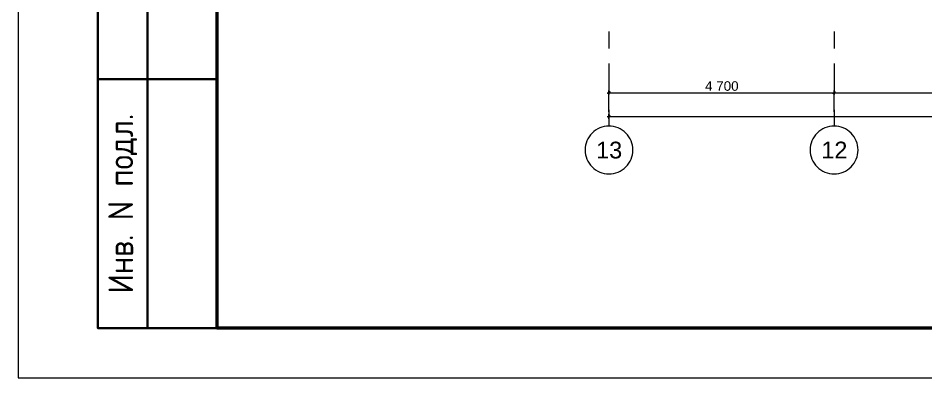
# Model space of a CAD drawing. Header units: millimetres. Extents: x 1499747 to 4230374, y -28481 to 441852.
# Drawn here: x 4091830 to 4110778, y 351570 to 359082 of the extents above; entities that cross this region are included whole.
import ezdxf
from ezdxf.enums import TextEntityAlignment as Align

# ---------------------------------------------------------------- set-up
doc = ezdxf.new("R2010")
doc.units = ezdxf.units.MM
doc.header["$MEASUREMENT"] = 0
doc.layers.add('Чертеж и Рисунок', color=7, linetype='Continuous')
doc.styles.add('РЎР“Р•РќР•Р\xa0Р\x98Р\xa0_РЎРўР\x98Р›Р¬_2', font='')
doc.styles.add('СПДС', font='isocpeur.ttf', dxfattribs={"width": 0.9})
doc.styles.get('РЎР“Р•РќР•Р\xa0Р\x98Р\xa0_РЎРўР\x98Р›Р¬_2').set_extended_font_data('GOST Common', italic=True)

# ---------------------------------------------------------------- blocks, each defined once
blk = doc.blocks.new('*U32')
at = {"lineweight": 0}
blk.add_lwpolyline([(-415, -5), (5, -5), (5, 292), (-415, 292)], close=True, dxfattribs=at)
at = {"color": 0, "linetype": 'Continuous', "lineweight": 50}
blk.add_lwpolyline([(-395, 287), (0, 287), (0, 0), (-395, 0)], close=True, dxfattribs=at)
at = {"lineweight": 35}
for points in [[(-395, 85), (-407, 85), (-407, 0), (-395, 0)], [(-402, 0), (-402, 85)], [(-395, 25), (-407, 25)]]:
    blk.add_lwpolyline(points, dxfattribs=at)
at = {"lineweight": -2, "insert": (-404.5, 12.504), "char_height": 2.5, "width": 24.9913, "attachment_point": 5, "rotation": 90, "style": 'СПДС'}
blk.add_mtext('Инв. N подл.', dxfattribs=at)
at = {"style": 'СПДС'}
for tag, p in [('ШИФР_ПРОЕКТА_ЛИСТ2', (-65, 7.5)), ('ЛИСТ_второй', (-5, 5))]:
    blk.add_attdef(tag, text='', height=2.5, dxfattribs=at).set_placement(p, align=Align.MIDDLE_CENTER)

msp = doc.modelspace()

# ---------------------------------------------------------------- linework, layer by layer
at = {"layer": 'Чертеж и Рисунок', "color": 8, "linetype": 'Continuous', "lineweight": 15}
for points in [[(4104162.66844, 358802.04858), (4104162.66844, 358449.24804)], [(4108862.70562, 358802.04858), (4108862.70562, 358449.24804)], [(4104162.66844, 358131.74756), (4104162.66844, 357828.34709)], [(4108862.70562, 358131.74756), (4108862.70562, 357828.34709)], [(4104162.66844, 357828.34709), (4104162.66844, 357487.14657)], [(4108862.70562, 357828.34709), (4108862.70562, 357487.14657)], [(4104162.66844, 357169.64609), (4104162.66844, 356828.34557)], [(4108862.70562, 357169.64609), (4108862.70562, 356828.34557)]]:
    msp.add_lwpolyline(points, dxfattribs=at)
at = {"layer": 'Чертеж и Рисунок', "color": 7, "linetype": 'Continuous', "lineweight": 5}
for points in [[(4104162.66844, 357128.34602), (4104162.66844, 357569.4467)], [(4108862.70562, 357128.34602), (4108862.70562, 357569.4467)], [(4104125.16838, 357522.54663), (4104162.66844, 357522.54663)], [(4104187.66848, 357547.54666), (4104137.6684, 357497.54659)], [(4104162.66844, 357522.54663), (4108862.70562, 357522.54663)], [(4108887.70566, 357547.54666), (4108837.70558, 357497.54659)], [(4108862.70562, 357522.54663), (4113562.7128, 357522.54663)], [(4104125.16838, 357029.04587), (4104162.66844, 357029.04587)], [(4104187.66848, 357054.04591), (4104137.6684, 357004.04583)], [(4104162.66844, 356982.1458), (4104162.66844, 357075.84594)], [(4104162.66844, 357029.04587), (4155962.77758, 357029.04587)]]:
    msp.add_lwpolyline(points, dxfattribs=at)
at = {"layer": 'Чертеж и Рисунок', "color": 8, "linetype": 'Continuous', "lineweight": 15}
for points in [[(4104662.6692, 356328.3448, 0.4142135624), (4104162.66844, 356828.34557, 0.4142135624), (4103662.66767, 356328.3448, 0.4142135624), (4104162.66844, 355828.34404, 0.4142135624)], [(4109362.70638, 356328.3448, 0.4142135624), (4108862.70562, 356828.34557, 0.4142135624), (4108362.70486, 356328.3448, 0.4142135624), (4108862.70562, 355828.34404, 0.4142135624)]]:
    msp.add_lwpolyline(points, format="xyb", close=True, dxfattribs=at)

# ---------------------------------------------------------------- block references
at = {"lineweight": 0, "xscale": 207.8567760686079, "yscale": 207.8567760686079, "zscale": 207.8567760686079}
msp.add_blockref('*U32', (4178090.07684, 352609.64016), dxfattribs=at)

# ---------------------------------------------------------------- texts
at = {"layer": 'Чертеж и Рисунок', "color": 7, "linetype": 'Continuous', "lineweight": 15, "insert": (4106169.47736, 357561.78329), "char_height": 200.0004799, "attachment_point": 7, "style": 'РЎР“Р•РќР•Р\xa0Р\x98Р\xa0_РЎРўР\x98Р›Р¬_2'}
msp.add_mtext('\\A1;{\\pql;\\fArial|b0|i0|c204|p0;\\W1.000000;4 700}', dxfattribs=at)
at = {"layer": 'Чертеж и Рисунок', "color": 8, "linetype": 'Continuous', "lineweight": 15, "char_height": 350.0007754, "attachment_point": 7, "style": 'РЎР“Р•РќР•Р\xa0Р\x98Р\xa0_РЎРўР\x98Р›Р¬_2'}
for s, insert in [('\\A1;{\\pql;\\fArial|b0|i0|c204|p0;\\W1.000000;13}', (4103895.7143, 356147.22094)), ('\\A1;{\\pql;\\fArial|b0|i0|c204|p0;\\W1.000000;12}', (4108595.74365, 356153.31471))]:
    msp.add_mtext(s, dxfattribs=dict(at, insert=insert))

doc.saveas('drawing.dxf')
